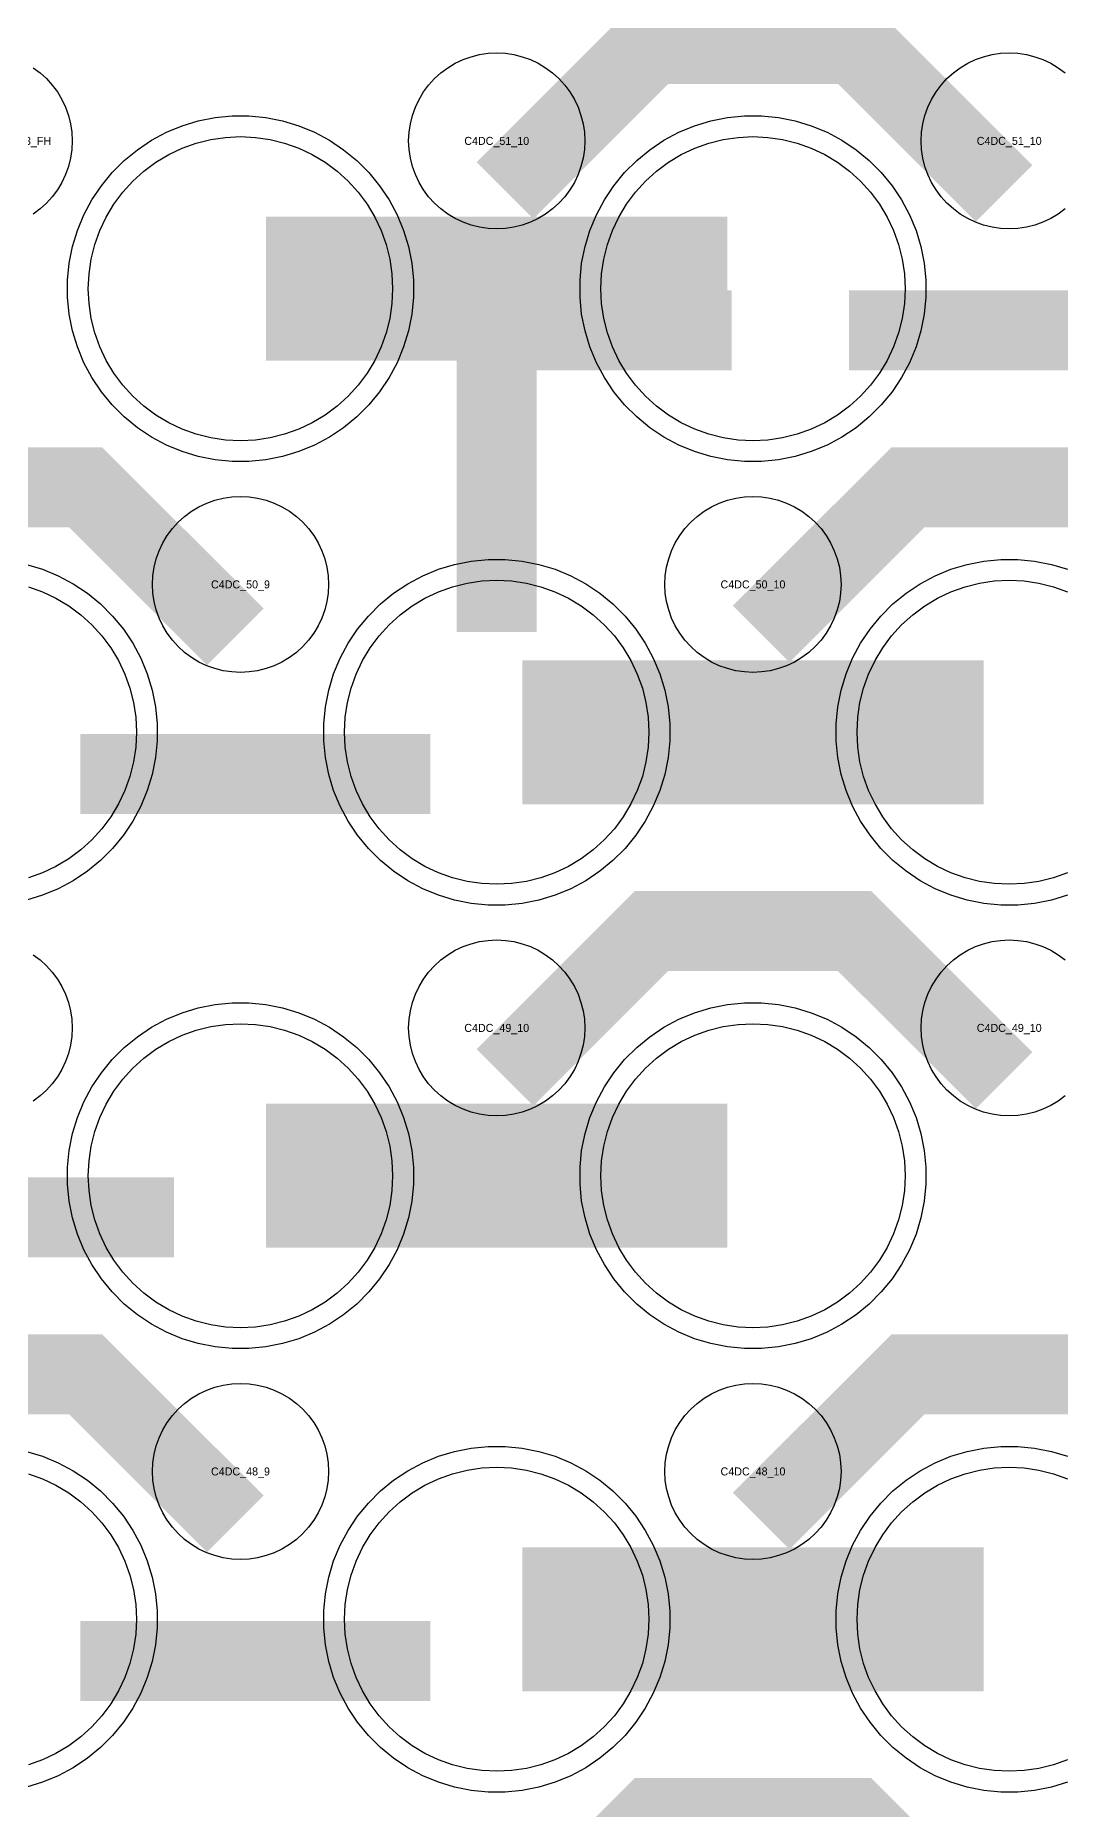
# Model space of a CAD drawing. Extents: x -11880 to 11880, y -14992 to 14992.
# Drawn here: x -8944 to -8624, y -8248 to -7694 of the extents above; entities that cross this region are included whole.
import ezdxf
from ezdxf.enums import TextEntityAlignment as Align

# ---------------------------------------------------------------- set-up
doc = ezdxf.new("R2010")
doc.units = 0
doc.header["$MEASUREMENT"] = 0
for name, color, linetype in [('GDS_775_DT_237', 138, 'CONTINUOUS'), ('RDL1_FS', 34, 'CONTINUOUS'), ('RDL_BS', 160, 'CONTINUOUS')]:
    doc.layers.add(name, color=color, linetype=linetype)

msp = doc.modelspace()

# ---------------------------------------------------------------- linework, layer by layer
at = {"layer": 'RDL1_FS', "color": 240, "true_color": 0xed1f24}
for points in [[(-8880, -7820.304), (-8884.657, -7820.075), (-8889.268, -7819.391), (-8893.791, -7818.259), (-8898.181, -7816.687), (-8902.395, -7814.695), (-8906.395, -7812.297), (-8910.14, -7809.519), (-8913.594, -7806.389), (-8916.724, -7802.935), (-8919.502, -7799.19), (-8921.9, -7795.19), (-8923.892, -7790.976), (-8925.464, -7786.586), (-8926.596, -7782.063), (-8927.28, -7777.452), (-8927.509, -7772.795), (-8927.28, -7768.138), (-8926.596, -7763.527), (-8925.464, -7759.004), (-8923.892, -7754.614), (-8921.9, -7750.4), (-8919.502, -7746.4), (-8916.724, -7742.655), (-8913.594, -7739.201), (-8910.14, -7736.071), (-8906.395, -7733.293), (-8902.395, -7730.895), (-8898.181, -7728.903), (-8893.791, -7727.331), (-8889.268, -7726.199), (-8884.657, -7725.515), (-8880, -7725.286), (-8875.343, -7725.515), (-8870.732, -7726.199), (-8866.209, -7727.331), (-8861.819, -7728.903), (-8857.605, -7730.895), (-8853.605, -7733.293), (-8849.86, -7736.071), (-8846.406, -7739.201), (-8843.276, -7742.655), (-8840.498, -7746.4), (-8838.1, -7750.4), (-8836.108, -7754.614), (-8834.536, -7759.004), (-8833.404, -7763.527), (-8832.72, -7768.138), (-8832.491, -7772.795), (-8832.72, -7777.452), (-8833.404, -7782.063), (-8834.536, -7786.586), (-8836.108, -7790.976), (-8838.1, -7795.19), (-8840.498, -7799.19), (-8843.276, -7802.935), (-8846.406, -7806.389), (-8849.86, -7809.519), (-8853.605, -7812.297), (-8857.605, -7814.695), (-8861.819, -7816.687), (-8866.209, -7818.259), (-8870.732, -7819.391), (-8875.343, -7820.075)], [(-8720, -7820.304), (-8724.657, -7820.075), (-8729.268, -7819.391), (-8733.791, -7818.259), (-8738.181, -7816.687), (-8742.395, -7814.695), (-8746.395, -7812.297), (-8750.14, -7809.519), (-8753.594, -7806.389), (-8756.724, -7802.935), (-8759.502, -7799.19), (-8761.9, -7795.19), (-8763.892, -7790.976), (-8765.464, -7786.586), (-8766.596, -7782.063), (-8767.28, -7777.452), (-8767.509, -7772.795), (-8767.28, -7768.138), (-8766.596, -7763.527), (-8765.464, -7759.004), (-8763.892, -7754.614), (-8761.9, -7750.4), (-8759.502, -7746.4), (-8756.724, -7742.655), (-8753.594, -7739.201), (-8750.14, -7736.071), (-8746.395, -7733.293), (-8742.395, -7730.895), (-8738.181, -7728.903), (-8733.791, -7727.331), (-8729.268, -7726.199), (-8724.657, -7725.515), (-8720, -7725.286), (-8715.343, -7725.515), (-8710.732, -7726.199), (-8706.209, -7727.331), (-8701.819, -7728.903), (-8697.605, -7730.895), (-8693.605, -7733.293), (-8689.86, -7736.071), (-8686.406, -7739.201), (-8683.276, -7742.655), (-8680.498, -7746.4), (-8678.1, -7750.4), (-8676.108, -7754.614), (-8674.536, -7759.004), (-8673.404, -7763.527), (-8672.72, -7768.138), (-8672.491, -7772.795), (-8672.72, -7777.452), (-8673.404, -7782.063), (-8674.536, -7786.586), (-8676.108, -7790.976), (-8678.1, -7795.19), (-8680.498, -7799.19), (-8683.276, -7802.935), (-8686.406, -7806.389), (-8689.86, -7809.519), (-8693.605, -7812.297), (-8697.605, -7814.695), (-8701.819, -7816.687), (-8706.209, -7818.259), (-8710.732, -7819.391), (-8715.343, -7820.075)], [(-8800, -7958.869), (-8804.657, -7958.64), (-8809.268, -7957.956), (-8813.791, -7956.824), (-8818.181, -7955.252), (-8822.395, -7953.26), (-8826.395, -7950.862), (-8830.14, -7948.084), (-8833.594, -7944.954), (-8836.724, -7941.5), (-8839.502, -7937.755), (-8841.9, -7933.755), (-8843.892, -7929.541), (-8845.464, -7925.151), (-8846.596, -7920.628), (-8847.28, -7916.017), (-8847.509, -7911.36), (-8847.28, -7906.703), (-8846.596, -7902.092), (-8845.464, -7897.569), (-8843.892, -7893.179), (-8841.9, -7888.965), (-8839.502, -7884.965), (-8836.724, -7881.22), (-8833.594, -7877.766), (-8830.14, -7874.636), (-8826.395, -7871.858), (-8822.395, -7869.46), (-8818.181, -7867.468), (-8813.791, -7865.896), (-8809.268, -7864.764), (-8804.657, -7864.08), (-8800, -7863.851), (-8795.343, -7864.08), (-8790.732, -7864.764), (-8786.209, -7865.896), (-8781.819, -7867.468), (-8777.605, -7869.46), (-8773.605, -7871.858), (-8769.86, -7874.636), (-8766.406, -7877.766), (-8763.276, -7881.22), (-8760.498, -7884.965), (-8758.1, -7888.965), (-8756.108, -7893.179), (-8754.536, -7897.569), (-8753.404, -7902.092), (-8752.72, -7906.703), (-8752.491, -7911.36), (-8752.72, -7916.017), (-8753.404, -7920.628), (-8754.536, -7925.151), (-8756.108, -7929.541), (-8758.1, -7933.755), (-8760.498, -7937.755), (-8763.276, -7941.5), (-8766.406, -7944.954), (-8769.86, -7948.084), (-8773.605, -7950.862), (-8777.605, -7953.26), (-8781.819, -7955.252), (-8786.209, -7956.824), (-8790.732, -7957.956), (-8795.343, -7958.64)], [(-8880, -8097.434), (-8884.657, -8097.205), (-8889.268, -8096.521), (-8893.791, -8095.389), (-8898.181, -8093.817), (-8902.395, -8091.825), (-8906.395, -8089.427), (-8910.14, -8086.649), (-8913.594, -8083.519), (-8916.724, -8080.065), (-8919.502, -8076.32), (-8921.9, -8072.32), (-8923.892, -8068.106), (-8925.464, -8063.716), (-8926.596, -8059.193), (-8927.28, -8054.582), (-8927.509, -8049.925), (-8927.28, -8045.268), (-8926.596, -8040.657), (-8925.464, -8036.134), (-8923.892, -8031.744), (-8921.9, -8027.53), (-8919.502, -8023.53), (-8916.724, -8019.785), (-8913.594, -8016.331), (-8910.14, -8013.201), (-8906.395, -8010.423), (-8902.395, -8008.025), (-8898.181, -8006.033), (-8893.791, -8004.461), (-8889.268, -8003.329), (-8884.657, -8002.645), (-8880, -8002.416), (-8875.343, -8002.645), (-8870.732, -8003.329), (-8866.209, -8004.461), (-8861.819, -8006.033), (-8857.605, -8008.025), (-8853.605, -8010.423), (-8849.86, -8013.201), (-8846.406, -8016.331), (-8843.276, -8019.785), (-8840.498, -8023.53), (-8838.1, -8027.53), (-8836.108, -8031.744), (-8834.536, -8036.134), (-8833.404, -8040.657), (-8832.72, -8045.268), (-8832.491, -8049.925), (-8832.72, -8054.582), (-8833.404, -8059.193), (-8834.536, -8063.716), (-8836.108, -8068.106), (-8838.1, -8072.32), (-8840.498, -8076.32), (-8843.276, -8080.065), (-8846.406, -8083.519), (-8849.86, -8086.649), (-8853.605, -8089.427), (-8857.605, -8091.825), (-8861.819, -8093.817), (-8866.209, -8095.389), (-8870.732, -8096.521), (-8875.343, -8097.205)], [(-8720, -8097.434), (-8724.657, -8097.205), (-8729.268, -8096.521), (-8733.791, -8095.389), (-8738.181, -8093.817), (-8742.395, -8091.825), (-8746.395, -8089.427), (-8750.14, -8086.649), (-8753.594, -8083.519), (-8756.724, -8080.065), (-8759.502, -8076.32), (-8761.9, -8072.32), (-8763.892, -8068.106), (-8765.464, -8063.716), (-8766.596, -8059.193), (-8767.28, -8054.582), (-8767.509, -8049.925), (-8767.28, -8045.268), (-8766.596, -8040.657), (-8765.464, -8036.134), (-8763.892, -8031.744), (-8761.9, -8027.53), (-8759.502, -8023.53), (-8756.724, -8019.785), (-8753.594, -8016.331), (-8750.14, -8013.201), (-8746.395, -8010.423), (-8742.395, -8008.025), (-8738.181, -8006.033), (-8733.791, -8004.461), (-8729.268, -8003.329), (-8724.657, -8002.645), (-8720, -8002.416), (-8715.343, -8002.645), (-8710.732, -8003.329), (-8706.209, -8004.461), (-8701.819, -8006.033), (-8697.605, -8008.025), (-8693.605, -8010.423), (-8689.86, -8013.201), (-8686.406, -8016.331), (-8683.276, -8019.785), (-8680.498, -8023.53), (-8678.1, -8027.53), (-8676.108, -8031.744), (-8674.536, -8036.134), (-8673.404, -8040.657), (-8672.72, -8045.268), (-8672.491, -8049.925), (-8672.72, -8054.582), (-8673.404, -8059.193), (-8674.536, -8063.716), (-8676.108, -8068.106), (-8678.1, -8072.32), (-8680.498, -8076.32), (-8683.276, -8080.065), (-8686.406, -8083.519), (-8689.86, -8086.649), (-8693.605, -8089.427), (-8697.605, -8091.825), (-8701.819, -8093.817), (-8706.209, -8095.389), (-8710.732, -8096.521), (-8715.343, -8097.205)], [(-8800, -8235.999), (-8804.657, -8235.77), (-8809.268, -8235.086), (-8813.791, -8233.954), (-8818.181, -8232.382), (-8822.395, -8230.39), (-8826.395, -8227.992), (-8830.14, -8225.214), (-8833.594, -8222.084), (-8836.724, -8218.63), (-8839.502, -8214.885), (-8841.9, -8210.885), (-8843.892, -8206.671), (-8845.464, -8202.281), (-8846.596, -8197.758), (-8847.28, -8193.147), (-8847.509, -8188.49), (-8847.28, -8183.833), (-8846.596, -8179.222), (-8845.464, -8174.699), (-8843.892, -8170.309), (-8841.9, -8166.095), (-8839.502, -8162.095), (-8836.724, -8158.35), (-8833.594, -8154.896), (-8830.14, -8151.766), (-8826.395, -8148.988), (-8822.395, -8146.59), (-8818.181, -8144.598), (-8813.791, -8143.026), (-8809.268, -8141.894), (-8804.657, -8141.21), (-8800, -8140.981), (-8795.343, -8141.21), (-8790.732, -8141.894), (-8786.209, -8143.026), (-8781.819, -8144.598), (-8777.605, -8146.59), (-8773.605, -8148.988), (-8769.86, -8151.766), (-8766.406, -8154.896), (-8763.276, -8158.35), (-8760.498, -8162.095), (-8758.1, -8166.095), (-8756.108, -8170.309), (-8754.536, -8174.699), (-8753.404, -8179.222), (-8752.72, -8183.833), (-8752.491, -8188.49), (-8752.72, -8193.147), (-8753.404, -8197.758), (-8754.536, -8202.281), (-8756.108, -8206.671), (-8758.1, -8210.885), (-8760.498, -8214.885), (-8763.276, -8218.63), (-8766.406, -8222.084), (-8769.86, -8225.214), (-8773.605, -8227.992), (-8777.605, -8230.39), (-8781.819, -8232.382), (-8786.209, -8233.954), (-8790.732, -8235.086), (-8795.343, -8235.77)]]:
    msp.add_lwpolyline(points, close=True, dxfattribs=at)
for points in [[(-8871.998, -7772.795, 45, 45, 0), (-8799.998, -7772.795, 45, 45, 0)], [(-8799.998, -7772.795, 45, 45, 0), (-8727.998, -7772.795, 45, 45, 0)], [(-8791.998, -7911.36, 45, 45, 0), (-8719.998, -7911.36, 45, 45, 0)], [(-8719.998, -7911.36, 45, 45, 0), (-8647.998, -7911.36, 45, 45, 0)], [(-8871.998, -8049.925, 45, 45, 0), (-8799.998, -8049.925, 45, 45, 0)], [(-8799.998, -8049.925, 45, 45, 0), (-8727.998, -8049.925, 45, 45, 0)], [(-8791.998, -8188.49, 45, 45, 0), (-8719.998, -8188.49, 45, 45, 0)], [(-8719.998, -8188.49, 45, 45, 0), (-8647.998, -8188.49, 45, 45, 0)]]:
    msp.add_lwpolyline(points, format="xyseb", dxfattribs=at)
for points in [[(-8621.819, -7955.252), (-8626.209, -7956.824), (-8630.732, -7957.956), (-8635.343, -7958.64), (-8640, -7958.869), (-8644.657, -7958.64), (-8649.268, -7957.956), (-8653.791, -7956.824), (-8658.181, -7955.252), (-8662.395, -7953.26), (-8666.395, -7950.862), (-8670.14, -7948.084), (-8673.594, -7944.954), (-8676.724, -7941.5), (-8679.502, -7937.755), (-8681.9, -7933.755), (-8683.892, -7929.541), (-8685.464, -7925.151), (-8686.596, -7920.628), (-8687.28, -7916.017), (-8687.509, -7911.36), (-8687.28, -7906.703), (-8686.596, -7902.092), (-8685.464, -7897.569), (-8683.892, -7893.179), (-8681.9, -7888.965), (-8679.502, -7884.965), (-8676.724, -7881.22), (-8673.594, -7877.766), (-8670.14, -7874.636), (-8666.395, -7871.858), (-8662.395, -7869.46), (-8658.181, -7867.468), (-8653.791, -7865.896), (-8649.268, -7864.764), (-8644.657, -7864.08), (-8640, -7863.851), (-8635.343, -7864.08), (-8630.732, -7864.764), (-8626.209, -7865.896), (-8621.819, -7867.468)], [(-8946.209, -7865.896), (-8941.819, -7867.468), (-8937.605, -7869.46), (-8933.605, -7871.858), (-8929.86, -7874.636), (-8926.406, -7877.766), (-8923.276, -7881.22), (-8920.498, -7884.965), (-8918.1, -7888.965), (-8916.108, -7893.179), (-8914.536, -7897.569), (-8913.404, -7902.092), (-8912.72, -7906.703), (-8912.491, -7911.36), (-8912.72, -7916.017), (-8913.404, -7920.628), (-8914.536, -7925.151), (-8916.108, -7929.541), (-8918.1, -7933.755), (-8920.498, -7937.755), (-8923.276, -7941.5), (-8926.406, -7944.954), (-8929.86, -7948.084), (-8933.605, -7950.862), (-8937.605, -7953.26), (-8941.819, -7955.252), (-8946.209, -7956.824)], [(-8621.819, -8232.382), (-8626.209, -8233.954), (-8630.732, -8235.086), (-8635.343, -8235.77), (-8640, -8235.999), (-8644.657, -8235.77), (-8649.268, -8235.086), (-8653.791, -8233.954), (-8658.181, -8232.382), (-8662.395, -8230.39), (-8666.395, -8227.992), (-8670.14, -8225.214), (-8673.594, -8222.084), (-8676.724, -8218.63), (-8679.502, -8214.885), (-8681.9, -8210.885), (-8683.892, -8206.671), (-8685.464, -8202.281), (-8686.596, -8197.758), (-8687.28, -8193.147), (-8687.509, -8188.49), (-8687.28, -8183.833), (-8686.596, -8179.222), (-8685.464, -8174.699), (-8683.892, -8170.309), (-8681.9, -8166.095), (-8679.502, -8162.095), (-8676.724, -8158.35), (-8673.594, -8154.896), (-8670.14, -8151.766), (-8666.395, -8148.988), (-8662.395, -8146.59), (-8658.181, -8144.598), (-8653.791, -8143.026), (-8649.268, -8141.894), (-8644.657, -8141.21), (-8640, -8140.981), (-8635.343, -8141.21), (-8630.732, -8141.894), (-8626.209, -8143.026), (-8621.819, -8144.598)], [(-8946.209, -8143.026), (-8941.819, -8144.598), (-8937.605, -8146.59), (-8933.605, -8148.988), (-8929.86, -8151.766), (-8926.406, -8154.896), (-8923.276, -8158.35), (-8920.498, -8162.095), (-8918.1, -8166.095), (-8916.108, -8170.309), (-8914.536, -8174.699), (-8913.404, -8179.222), (-8912.72, -8183.833), (-8912.491, -8188.49), (-8912.72, -8193.147), (-8913.404, -8197.758), (-8914.536, -8202.281), (-8916.108, -8206.671), (-8918.1, -8210.885), (-8920.498, -8214.885), (-8923.276, -8218.63), (-8926.406, -8222.084), (-8929.86, -8225.214), (-8933.605, -8227.992), (-8937.605, -8230.39), (-8941.819, -8232.382), (-8946.209, -8233.954)]]:
    msp.add_lwpolyline(points, dxfattribs=at)
at = {"layer": 'RDL_BS'}
for points in [[(-8797.438, -7742.109, 25, 25, 0), (-8751.623, -7696.294, 25, 25, 0), (-8718.07, -7696.294, 25, 25, 0)], [(-8641.599, -7743.008, 25, 25, 0), (-8688.313, -7696.294, 25, 25, 0), (-8718.071, -7696.294, 25, 25, 0)], [(-8881.599, -7881.573, 25, 25, 0), (-8928.313, -7834.859, 25, 25, 0), (-8958.071, -7834.859, 25, 25, 0)], [(-8717.438, -7880.674, 25, 25, 0), (-8671.623, -7834.859, 25, 25, 0), (-8638.07, -7834.859, 25, 25, 0)], [(-8561.599, -7881.573, 25, 25, 0), (-8608.313, -7834.859, 25, 25, 0), (-8638.071, -7834.859, 25, 25, 0)], [(-8797.438, -8019.239, 25, 25, 0), (-8751.623, -7973.424, 25, 25, 0), (-8718.07, -7973.424, 25, 25, 0)], [(-8641.599, -8020.138, 25, 25, 0), (-8688.313, -7973.424, 25, 25, 0), (-8718.071, -7973.424, 25, 25, 0)], [(-8881.599, -8158.703, 25, 25, 0), (-8928.313, -8111.989, 25, 25, 0), (-8958.071, -8111.989, 25, 25, 0)], [(-8717.438, -8157.804, 25, 25, 0), (-8671.623, -8111.989, 25, 25, 0), (-8638.07, -8111.989, 25, 25, 0)], [(-8561.599, -8158.703, 25, 25, 0), (-8608.313, -8111.989, 25, 25, 0), (-8638.071, -8111.989, 25, 25, 0)], [(-8797.438, -8296.369, 25, 25, 0), (-8751.623, -8250.554, 25, 25, 0), (-8718.07, -8250.554, 25, 25, 0)], [(-8641.599, -8297.268, 25, 25, 0), (-8688.313, -8250.554, 25, 25, 0), (-8718.071, -8250.554, 25, 25, 0)]]:
    msp.add_lwpolyline(points, format="xyseb", dxfattribs=at)
for points in [[(-8944.72, -7703.75), (-8942.557, -7705.353), (-8940.558, -7707.165), (-8938.746, -7709.164), (-8937.143, -7711.327), (-8935.75, -7713.651), (-8934.598, -7716.088), (-8933.691, -7718.623), (-8933.034, -7721.242), (-8932.638, -7723.914), (-8932.506, -7726.607), (-8932.638, -7729.3), (-8933.034, -7731.972), (-8933.691, -7734.591), (-8934.598, -7737.126), (-8935.75, -7739.563), (-8937.143, -7741.887), (-8938.746, -7744.05), (-8940.558, -7746.049), (-8942.557, -7747.861), (-8944.72, -7749.464)], [(-8622.557, -7747.861), (-8624.72, -7749.464), (-8627.044, -7750.857), (-8629.481, -7752.009), (-8632.016, -7752.916), (-8634.635, -7753.573), (-8637.307, -7753.969), (-8640, -7754.101), (-8642.693, -7753.969), (-8645.365, -7753.573), (-8647.984, -7752.916), (-8650.519, -7752.009), (-8652.956, -7750.857), (-8655.28, -7749.464), (-8657.443, -7747.861), (-8659.442, -7746.049), (-8661.254, -7744.05), (-8662.857, -7741.887), (-8664.25, -7739.563), (-8665.402, -7737.126), (-8666.309, -7734.591), (-8666.966, -7731.972), (-8667.362, -7729.3), (-8667.494, -7726.607), (-8667.362, -7723.914), (-8666.966, -7721.242), (-8666.309, -7718.623), (-8665.402, -7716.088), (-8664.25, -7713.651), (-8662.857, -7711.327), (-8661.254, -7709.164), (-8659.442, -7707.165), (-8657.443, -7705.353), (-8655.28, -7703.75), (-8652.956, -7702.357), (-8650.519, -7701.205), (-8647.984, -7700.298), (-8645.365, -7699.641), (-8642.693, -7699.245), (-8640, -7699.113), (-8637.307, -7699.245), (-8634.635, -7699.641), (-8632.016, -7700.298), (-8629.481, -7701.205), (-8627.044, -7702.357), (-8624.72, -7703.75), (-8622.557, -7705.353)], [(-8944.72, -7980.88), (-8942.557, -7982.483), (-8940.558, -7984.295), (-8938.746, -7986.294), (-8937.143, -7988.457), (-8935.75, -7990.781), (-8934.598, -7993.218), (-8933.691, -7995.753), (-8933.034, -7998.372), (-8932.638, -8001.044), (-8932.506, -8003.737), (-8932.638, -8006.43), (-8933.034, -8009.102), (-8933.691, -8011.721), (-8934.598, -8014.256), (-8935.75, -8016.693), (-8937.143, -8019.017), (-8938.746, -8021.18), (-8940.558, -8023.179), (-8942.557, -8024.991), (-8944.72, -8026.594)], [(-8622.557, -8024.991), (-8624.72, -8026.594), (-8627.044, -8027.987), (-8629.481, -8029.139), (-8632.016, -8030.046), (-8634.635, -8030.703), (-8637.307, -8031.099), (-8640, -8031.231), (-8642.693, -8031.099), (-8645.365, -8030.703), (-8647.984, -8030.046), (-8650.519, -8029.139), (-8652.956, -8027.987), (-8655.28, -8026.594), (-8657.443, -8024.991), (-8659.442, -8023.179), (-8661.254, -8021.18), (-8662.857, -8019.017), (-8664.25, -8016.693), (-8665.402, -8014.256), (-8666.309, -8011.721), (-8666.966, -8009.102), (-8667.362, -8006.43), (-8667.494, -8003.737), (-8667.362, -8001.044), (-8666.966, -7998.372), (-8666.309, -7995.753), (-8665.402, -7993.218), (-8664.25, -7990.781), (-8662.857, -7988.457), (-8661.254, -7986.294), (-8659.442, -7984.295), (-8657.443, -7982.483), (-8655.28, -7980.88), (-8652.956, -7979.487), (-8650.519, -7978.335), (-8647.984, -7977.428), (-8645.365, -7976.771), (-8642.693, -7976.375), (-8640, -7976.243), (-8637.307, -7976.375), (-8634.635, -7976.771), (-8632.016, -7977.428), (-8629.481, -7978.335), (-8627.044, -7979.487), (-8624.72, -7980.88), (-8622.557, -7982.483)]]:
    msp.add_lwpolyline(points, dxfattribs=at)
for points in [[(-8800, -7754.101), (-8802.693, -7753.969), (-8805.365, -7753.573), (-8807.984, -7752.916), (-8810.519, -7752.009), (-8812.956, -7750.857), (-8815.28, -7749.464), (-8817.443, -7747.861), (-8819.442, -7746.049), (-8821.254, -7744.05), (-8822.857, -7741.887), (-8824.25, -7739.563), (-8825.402, -7737.126), (-8826.309, -7734.591), (-8826.966, -7731.972), (-8827.362, -7729.3), (-8827.494, -7726.607), (-8827.362, -7723.914), (-8826.966, -7721.242), (-8826.309, -7718.623), (-8825.402, -7716.088), (-8824.25, -7713.651), (-8822.857, -7711.327), (-8821.254, -7709.164), (-8819.442, -7707.165), (-8817.443, -7705.353), (-8815.28, -7703.75), (-8812.956, -7702.357), (-8810.519, -7701.205), (-8807.984, -7700.298), (-8805.365, -7699.641), (-8802.693, -7699.245), (-8800, -7699.113), (-8797.307, -7699.245), (-8794.635, -7699.641), (-8792.016, -7700.298), (-8789.481, -7701.205), (-8787.044, -7702.357), (-8784.72, -7703.75), (-8782.557, -7705.353), (-8780.558, -7707.165), (-8778.746, -7709.164), (-8777.143, -7711.327), (-8775.75, -7713.651), (-8774.598, -7716.088), (-8773.691, -7718.623), (-8773.034, -7721.242), (-8772.638, -7723.914), (-8772.506, -7726.607), (-8772.638, -7729.3), (-8773.034, -7731.972), (-8773.691, -7734.591), (-8774.598, -7737.126), (-8775.75, -7739.563), (-8777.143, -7741.887), (-8778.746, -7744.05), (-8780.558, -7746.049), (-8782.557, -7747.861), (-8784.72, -7749.464), (-8787.044, -7750.857), (-8789.481, -7752.009), (-8792.016, -7752.916), (-8794.635, -7753.573), (-8797.307, -7753.969)], [(-8880, -7892.666), (-8882.693, -7892.534), (-8885.365, -7892.138), (-8887.984, -7891.481), (-8890.519, -7890.574), (-8892.956, -7889.422), (-8895.28, -7888.029), (-8897.443, -7886.426), (-8899.442, -7884.614), (-8901.254, -7882.615), (-8902.857, -7880.452), (-8904.25, -7878.128), (-8905.402, -7875.691), (-8906.309, -7873.156), (-8906.966, -7870.537), (-8907.362, -7867.865), (-8907.494, -7865.172), (-8907.362, -7862.479), (-8906.966, -7859.807), (-8906.309, -7857.188), (-8905.402, -7854.653), (-8904.25, -7852.216), (-8902.857, -7849.892), (-8901.254, -7847.729), (-8899.442, -7845.73), (-8897.443, -7843.918), (-8895.28, -7842.315), (-8892.956, -7840.922), (-8890.519, -7839.77), (-8887.984, -7838.863), (-8885.365, -7838.206), (-8882.693, -7837.81), (-8880, -7837.678), (-8877.307, -7837.81), (-8874.635, -7838.206), (-8872.016, -7838.863), (-8869.481, -7839.77), (-8867.044, -7840.922), (-8864.72, -7842.315), (-8862.557, -7843.918), (-8860.558, -7845.73), (-8858.746, -7847.729), (-8857.143, -7849.892), (-8855.75, -7852.216), (-8854.598, -7854.653), (-8853.691, -7857.188), (-8853.034, -7859.807), (-8852.638, -7862.479), (-8852.506, -7865.172), (-8852.638, -7867.865), (-8853.034, -7870.537), (-8853.691, -7873.156), (-8854.598, -7875.691), (-8855.75, -7878.128), (-8857.143, -7880.452), (-8858.746, -7882.615), (-8860.558, -7884.614), (-8862.557, -7886.426), (-8864.72, -7888.029), (-8867.044, -7889.422), (-8869.481, -7890.574), (-8872.016, -7891.481), (-8874.635, -7892.138), (-8877.307, -7892.534)], [(-8720, -7892.666), (-8722.693, -7892.534), (-8725.365, -7892.138), (-8727.984, -7891.481), (-8730.519, -7890.574), (-8732.956, -7889.422), (-8735.28, -7888.029), (-8737.443, -7886.426), (-8739.442, -7884.614), (-8741.254, -7882.615), (-8742.857, -7880.452), (-8744.25, -7878.128), (-8745.402, -7875.691), (-8746.309, -7873.156), (-8746.966, -7870.537), (-8747.362, -7867.865), (-8747.494, -7865.172), (-8747.362, -7862.479), (-8746.966, -7859.807), (-8746.309, -7857.188), (-8745.402, -7854.653), (-8744.25, -7852.216), (-8742.857, -7849.892), (-8741.254, -7847.729), (-8739.442, -7845.73), (-8737.443, -7843.918), (-8735.28, -7842.315), (-8732.956, -7840.922), (-8730.519, -7839.77), (-8727.984, -7838.863), (-8725.365, -7838.206), (-8722.693, -7837.81), (-8720, -7837.678), (-8717.307, -7837.81), (-8714.635, -7838.206), (-8712.016, -7838.863), (-8709.481, -7839.77), (-8707.044, -7840.922), (-8704.72, -7842.315), (-8702.557, -7843.918), (-8700.558, -7845.73), (-8698.746, -7847.729), (-8697.143, -7849.892), (-8695.75, -7852.216), (-8694.598, -7854.653), (-8693.691, -7857.188), (-8693.034, -7859.807), (-8692.638, -7862.479), (-8692.506, -7865.172), (-8692.638, -7867.865), (-8693.034, -7870.537), (-8693.691, -7873.156), (-8694.598, -7875.691), (-8695.75, -7878.128), (-8697.143, -7880.452), (-8698.746, -7882.615), (-8700.558, -7884.614), (-8702.557, -7886.426), (-8704.72, -7888.029), (-8707.044, -7889.422), (-8709.481, -7890.574), (-8712.016, -7891.481), (-8714.635, -7892.138), (-8717.307, -7892.534)], [(-8800, -8031.231), (-8802.693, -8031.099), (-8805.365, -8030.703), (-8807.984, -8030.046), (-8810.519, -8029.139), (-8812.956, -8027.987), (-8815.28, -8026.594), (-8817.443, -8024.991), (-8819.442, -8023.179), (-8821.254, -8021.18), (-8822.857, -8019.017), (-8824.25, -8016.693), (-8825.402, -8014.256), (-8826.309, -8011.721), (-8826.966, -8009.102), (-8827.362, -8006.43), (-8827.494, -8003.737), (-8827.362, -8001.044), (-8826.966, -7998.372), (-8826.309, -7995.753), (-8825.402, -7993.218), (-8824.25, -7990.781), (-8822.857, -7988.457), (-8821.254, -7986.294), (-8819.442, -7984.295), (-8817.443, -7982.483), (-8815.28, -7980.88), (-8812.956, -7979.487), (-8810.519, -7978.335), (-8807.984, -7977.428), (-8805.365, -7976.771), (-8802.693, -7976.375), (-8800, -7976.243), (-8797.307, -7976.375), (-8794.635, -7976.771), (-8792.016, -7977.428), (-8789.481, -7978.335), (-8787.044, -7979.487), (-8784.72, -7980.88), (-8782.557, -7982.483), (-8780.558, -7984.295), (-8778.746, -7986.294), (-8777.143, -7988.457), (-8775.75, -7990.781), (-8774.598, -7993.218), (-8773.691, -7995.753), (-8773.034, -7998.372), (-8772.638, -8001.044), (-8772.506, -8003.737), (-8772.638, -8006.43), (-8773.034, -8009.102), (-8773.691, -8011.721), (-8774.598, -8014.256), (-8775.75, -8016.693), (-8777.143, -8019.017), (-8778.746, -8021.18), (-8780.558, -8023.179), (-8782.557, -8024.991), (-8784.72, -8026.594), (-8787.044, -8027.987), (-8789.481, -8029.139), (-8792.016, -8030.046), (-8794.635, -8030.703), (-8797.307, -8031.099)], [(-8880, -8169.796), (-8882.693, -8169.664), (-8885.365, -8169.268), (-8887.984, -8168.611), (-8890.519, -8167.704), (-8892.956, -8166.552), (-8895.28, -8165.159), (-8897.443, -8163.556), (-8899.442, -8161.744), (-8901.254, -8159.745), (-8902.857, -8157.582), (-8904.25, -8155.258), (-8905.402, -8152.821), (-8906.309, -8150.286), (-8906.966, -8147.667), (-8907.362, -8144.995), (-8907.494, -8142.302), (-8907.362, -8139.609), (-8906.966, -8136.937), (-8906.309, -8134.318), (-8905.402, -8131.783), (-8904.25, -8129.346), (-8902.857, -8127.022), (-8901.254, -8124.859), (-8899.442, -8122.86), (-8897.443, -8121.048), (-8895.28, -8119.445), (-8892.956, -8118.052), (-8890.519, -8116.9), (-8887.984, -8115.993), (-8885.365, -8115.336), (-8882.693, -8114.94), (-8880, -8114.808), (-8877.307, -8114.94), (-8874.635, -8115.336), (-8872.016, -8115.993), (-8869.481, -8116.9), (-8867.044, -8118.052), (-8864.72, -8119.445), (-8862.557, -8121.048), (-8860.558, -8122.86), (-8858.746, -8124.859), (-8857.143, -8127.022), (-8855.75, -8129.346), (-8854.598, -8131.783), (-8853.691, -8134.318), (-8853.034, -8136.937), (-8852.638, -8139.609), (-8852.506, -8142.302), (-8852.638, -8144.995), (-8853.034, -8147.667), (-8853.691, -8150.286), (-8854.598, -8152.821), (-8855.75, -8155.258), (-8857.143, -8157.582), (-8858.746, -8159.745), (-8860.558, -8161.744), (-8862.557, -8163.556), (-8864.72, -8165.159), (-8867.044, -8166.552), (-8869.481, -8167.704), (-8872.016, -8168.611), (-8874.635, -8169.268), (-8877.307, -8169.664)], [(-8720, -8169.796), (-8722.693, -8169.664), (-8725.365, -8169.268), (-8727.984, -8168.611), (-8730.519, -8167.704), (-8732.956, -8166.552), (-8735.28, -8165.159), (-8737.443, -8163.556), (-8739.442, -8161.744), (-8741.254, -8159.745), (-8742.857, -8157.582), (-8744.25, -8155.258), (-8745.402, -8152.821), (-8746.309, -8150.286), (-8746.966, -8147.667), (-8747.362, -8144.995), (-8747.494, -8142.302), (-8747.362, -8139.609), (-8746.966, -8136.937), (-8746.309, -8134.318), (-8745.402, -8131.783), (-8744.25, -8129.346), (-8742.857, -8127.022), (-8741.254, -8124.859), (-8739.442, -8122.86), (-8737.443, -8121.048), (-8735.28, -8119.445), (-8732.956, -8118.052), (-8730.519, -8116.9), (-8727.984, -8115.993), (-8725.365, -8115.336), (-8722.693, -8114.94), (-8720, -8114.808), (-8717.307, -8114.94), (-8714.635, -8115.336), (-8712.016, -8115.993), (-8709.481, -8116.9), (-8707.044, -8118.052), (-8704.72, -8119.445), (-8702.557, -8121.048), (-8700.558, -8122.86), (-8698.746, -8124.859), (-8697.143, -8127.022), (-8695.75, -8129.346), (-8694.598, -8131.783), (-8693.691, -8134.318), (-8693.034, -8136.937), (-8692.638, -8139.609), (-8692.506, -8142.302), (-8692.638, -8144.995), (-8693.034, -8147.667), (-8693.691, -8150.286), (-8694.598, -8152.821), (-8695.75, -8155.258), (-8697.143, -8157.582), (-8698.746, -8159.745), (-8700.558, -8161.744), (-8702.557, -8163.556), (-8704.72, -8165.159), (-8707.044, -8166.552), (-8709.481, -8167.704), (-8712.016, -8168.611), (-8714.635, -8169.268), (-8717.307, -8169.664)]]:
    msp.add_lwpolyline(points, close=True, dxfattribs=at)
at = {"layer": 'RDL_BS', "color": 240, "true_color": 0xed1f24}
for points in [[(-8882.644, -7826.795), (-8887.938, -7826.278), (-8893.165, -7825.232), (-8898.205, -7823.701), (-8903.115, -7821.67), (-8907.777, -7819.178), (-8912.191, -7816.231), (-8916.292, -7812.869), (-8920.074, -7809.087), (-8923.436, -7804.986), (-8926.383, -7800.572), (-8928.875, -7795.91), (-8930.906, -7791), (-8932.437, -7785.96), (-8933.483, -7780.733), (-8934, -7775.439), (-8934, -7770.151), (-8933.483, -7764.857), (-8932.437, -7759.63), (-8930.906, -7754.59), (-8928.875, -7749.68), (-8926.383, -7745.018), (-8923.436, -7740.604), (-8920.074, -7736.503), (-8916.292, -7732.721), (-8912.191, -7729.359), (-8907.777, -7726.412), (-8903.115, -7723.92), (-8898.205, -7721.889), (-8893.165, -7720.358), (-8887.938, -7719.312), (-8882.644, -7718.795), (-8877.356, -7718.795), (-8872.062, -7719.312), (-8866.835, -7720.358), (-8861.795, -7721.889), (-8856.885, -7723.92), (-8852.223, -7726.412), (-8847.809, -7729.359), (-8843.708, -7732.721), (-8839.926, -7736.503), (-8836.564, -7740.604), (-8833.617, -7745.018), (-8831.125, -7749.68), (-8829.094, -7754.59), (-8827.563, -7759.63), (-8826.517, -7764.857), (-8826, -7770.151), (-8826, -7775.439), (-8826.517, -7780.733), (-8827.563, -7785.96), (-8829.094, -7791), (-8831.125, -7795.91), (-8833.617, -7800.572), (-8836.564, -7804.986), (-8839.926, -7809.087), (-8843.708, -7812.869), (-8847.809, -7816.231), (-8852.223, -7819.178), (-8856.885, -7821.67), (-8861.795, -7823.701), (-8866.835, -7825.232), (-8872.062, -7826.278), (-8877.356, -7826.795)], [(-8722.644, -7826.795), (-8727.938, -7826.278), (-8733.165, -7825.232), (-8738.205, -7823.701), (-8743.115, -7821.67), (-8747.777, -7819.178), (-8752.191, -7816.231), (-8756.292, -7812.869), (-8760.074, -7809.087), (-8763.436, -7804.986), (-8766.383, -7800.572), (-8768.875, -7795.91), (-8770.906, -7791), (-8772.437, -7785.96), (-8773.483, -7780.733), (-8774, -7775.439), (-8774, -7770.151), (-8773.483, -7764.857), (-8772.437, -7759.63), (-8770.906, -7754.59), (-8768.875, -7749.68), (-8766.383, -7745.018), (-8763.436, -7740.604), (-8760.074, -7736.503), (-8756.292, -7732.721), (-8752.191, -7729.359), (-8747.777, -7726.412), (-8743.115, -7723.92), (-8738.205, -7721.889), (-8733.165, -7720.358), (-8727.938, -7719.312), (-8722.644, -7718.795), (-8717.356, -7718.795), (-8712.062, -7719.312), (-8706.835, -7720.358), (-8701.795, -7721.889), (-8696.885, -7723.92), (-8692.223, -7726.412), (-8687.809, -7729.359), (-8683.708, -7732.721), (-8679.926, -7736.503), (-8676.564, -7740.604), (-8673.617, -7745.018), (-8671.125, -7749.68), (-8669.094, -7754.59), (-8667.563, -7759.63), (-8666.517, -7764.857), (-8666, -7770.151), (-8666, -7775.439), (-8666.517, -7780.733), (-8667.563, -7785.96), (-8669.094, -7791), (-8671.125, -7795.91), (-8673.617, -7800.572), (-8676.564, -7804.986), (-8679.926, -7809.087), (-8683.708, -7812.869), (-8687.809, -7816.231), (-8692.223, -7819.178), (-8696.885, -7821.67), (-8701.795, -7823.701), (-8706.835, -7825.232), (-8712.062, -7826.278), (-8717.356, -7826.795)], [(-8802.644, -7965.36), (-8807.938, -7964.843), (-8813.165, -7963.797), (-8818.205, -7962.266), (-8823.115, -7960.235), (-8827.777, -7957.743), (-8832.191, -7954.796), (-8836.292, -7951.434), (-8840.074, -7947.652), (-8843.436, -7943.551), (-8846.383, -7939.137), (-8848.875, -7934.475), (-8850.906, -7929.565), (-8852.437, -7924.525), (-8853.483, -7919.298), (-8854, -7914.004), (-8854, -7908.716), (-8853.483, -7903.422), (-8852.437, -7898.195), (-8850.906, -7893.155), (-8848.875, -7888.245), (-8846.383, -7883.583), (-8843.436, -7879.169), (-8840.074, -7875.068), (-8836.292, -7871.286), (-8832.191, -7867.924), (-8827.777, -7864.977), (-8823.115, -7862.485), (-8818.205, -7860.454), (-8813.165, -7858.923), (-8807.938, -7857.877), (-8802.644, -7857.36), (-8797.356, -7857.36), (-8792.062, -7857.877), (-8786.835, -7858.923), (-8781.795, -7860.454), (-8776.885, -7862.485), (-8772.223, -7864.977), (-8767.809, -7867.924), (-8763.708, -7871.286), (-8759.926, -7875.068), (-8756.564, -7879.169), (-8753.617, -7883.583), (-8751.125, -7888.245), (-8749.094, -7893.155), (-8747.563, -7898.195), (-8746.517, -7903.422), (-8746, -7908.716), (-8746, -7914.004), (-8746.517, -7919.298), (-8747.563, -7924.525), (-8749.094, -7929.565), (-8751.125, -7934.475), (-8753.617, -7939.137), (-8756.564, -7943.551), (-8759.926, -7947.652), (-8763.708, -7951.434), (-8767.809, -7954.796), (-8772.223, -7957.743), (-8776.885, -7960.235), (-8781.795, -7962.266), (-8786.835, -7963.797), (-8792.062, -7964.843), (-8797.356, -7965.36)], [(-8882.644, -8103.925), (-8887.938, -8103.408), (-8893.165, -8102.362), (-8898.205, -8100.831), (-8903.115, -8098.8), (-8907.777, -8096.308), (-8912.191, -8093.361), (-8916.292, -8089.999), (-8920.074, -8086.217), (-8923.436, -8082.116), (-8926.383, -8077.702), (-8928.875, -8073.04), (-8930.906, -8068.13), (-8932.437, -8063.09), (-8933.483, -8057.863), (-8934, -8052.569), (-8934, -8047.281), (-8933.483, -8041.987), (-8932.437, -8036.76), (-8930.906, -8031.72), (-8928.875, -8026.81), (-8926.383, -8022.148), (-8923.436, -8017.734), (-8920.074, -8013.633), (-8916.292, -8009.851), (-8912.191, -8006.489), (-8907.777, -8003.542), (-8903.115, -8001.05), (-8898.205, -7999.019), (-8893.165, -7997.488), (-8887.938, -7996.442), (-8882.644, -7995.925), (-8877.356, -7995.925), (-8872.062, -7996.442), (-8866.835, -7997.488), (-8861.795, -7999.019), (-8856.885, -8001.05), (-8852.223, -8003.542), (-8847.809, -8006.489), (-8843.708, -8009.851), (-8839.926, -8013.633), (-8836.564, -8017.734), (-8833.617, -8022.148), (-8831.125, -8026.81), (-8829.094, -8031.72), (-8827.563, -8036.76), (-8826.517, -8041.987), (-8826, -8047.281), (-8826, -8052.569), (-8826.517, -8057.863), (-8827.563, -8063.09), (-8829.094, -8068.13), (-8831.125, -8073.04), (-8833.617, -8077.702), (-8836.564, -8082.116), (-8839.926, -8086.217), (-8843.708, -8089.999), (-8847.809, -8093.361), (-8852.223, -8096.308), (-8856.885, -8098.8), (-8861.795, -8100.831), (-8866.835, -8102.362), (-8872.062, -8103.408), (-8877.356, -8103.925)], [(-8722.644, -8103.925), (-8727.938, -8103.408), (-8733.165, -8102.362), (-8738.205, -8100.831), (-8743.115, -8098.8), (-8747.777, -8096.308), (-8752.191, -8093.361), (-8756.292, -8089.999), (-8760.074, -8086.217), (-8763.436, -8082.116), (-8766.383, -8077.702), (-8768.875, -8073.04), (-8770.906, -8068.13), (-8772.437, -8063.09), (-8773.483, -8057.863), (-8774, -8052.569), (-8774, -8047.281), (-8773.483, -8041.987), (-8772.437, -8036.76), (-8770.906, -8031.72), (-8768.875, -8026.81), (-8766.383, -8022.148), (-8763.436, -8017.734), (-8760.074, -8013.633), (-8756.292, -8009.851), (-8752.191, -8006.489), (-8747.777, -8003.542), (-8743.115, -8001.05), (-8738.205, -7999.019), (-8733.165, -7997.488), (-8727.938, -7996.442), (-8722.644, -7995.925), (-8717.356, -7995.925), (-8712.062, -7996.442), (-8706.835, -7997.488), (-8701.795, -7999.019), (-8696.885, -8001.05), (-8692.223, -8003.542), (-8687.809, -8006.489), (-8683.708, -8009.851), (-8679.926, -8013.633), (-8676.564, -8017.734), (-8673.617, -8022.148), (-8671.125, -8026.81), (-8669.094, -8031.72), (-8667.563, -8036.76), (-8666.517, -8041.987), (-8666, -8047.281), (-8666, -8052.569), (-8666.517, -8057.863), (-8667.563, -8063.09), (-8669.094, -8068.13), (-8671.125, -8073.04), (-8673.617, -8077.702), (-8676.564, -8082.116), (-8679.926, -8086.217), (-8683.708, -8089.999), (-8687.809, -8093.361), (-8692.223, -8096.308), (-8696.885, -8098.8), (-8701.795, -8100.831), (-8706.835, -8102.362), (-8712.062, -8103.408), (-8717.356, -8103.925)], [(-8802.644, -8242.49), (-8807.938, -8241.973), (-8813.165, -8240.927), (-8818.205, -8239.396), (-8823.115, -8237.365), (-8827.777, -8234.873), (-8832.191, -8231.926), (-8836.292, -8228.564), (-8840.074, -8224.782), (-8843.436, -8220.681), (-8846.383, -8216.267), (-8848.875, -8211.605), (-8850.906, -8206.695), (-8852.437, -8201.655), (-8853.483, -8196.428), (-8854, -8191.134), (-8854, -8185.846), (-8853.483, -8180.552), (-8852.437, -8175.325), (-8850.906, -8170.285), (-8848.875, -8165.375), (-8846.383, -8160.713), (-8843.436, -8156.299), (-8840.074, -8152.198), (-8836.292, -8148.416), (-8832.191, -8145.054), (-8827.777, -8142.107), (-8823.115, -8139.615), (-8818.205, -8137.584), (-8813.165, -8136.053), (-8807.938, -8135.007), (-8802.644, -8134.49), (-8797.356, -8134.49), (-8792.062, -8135.007), (-8786.835, -8136.053), (-8781.795, -8137.584), (-8776.885, -8139.615), (-8772.223, -8142.107), (-8767.809, -8145.054), (-8763.708, -8148.416), (-8759.926, -8152.198), (-8756.564, -8156.299), (-8753.617, -8160.713), (-8751.125, -8165.375), (-8749.094, -8170.285), (-8747.563, -8175.325), (-8746.517, -8180.552), (-8746, -8185.846), (-8746, -8191.134), (-8746.517, -8196.428), (-8747.563, -8201.655), (-8749.094, -8206.695), (-8751.125, -8211.605), (-8753.617, -8216.267), (-8756.564, -8220.681), (-8759.926, -8224.782), (-8763.708, -8228.564), (-8767.809, -8231.926), (-8772.223, -8234.873), (-8776.885, -8237.365), (-8781.795, -8239.396), (-8786.835, -8240.927), (-8792.062, -8241.973), (-8797.356, -8242.49)]]:
    msp.add_lwpolyline(points, close=True, dxfattribs=at)
for points in [[(-8800, -7880.085, 25, 25, 0), (-8800, -7773.308, 25, 25, 0)], [(-8812.5, -7785.808, 25, 25, 0), (-8726.667, -7785.808, 25, 25, 0)], [(-8772.944, -7785.808, 25, 25, 0), (-8731.74, -7785.808, 25, 25, 0)], [(-8689.984, -7785.808, 25, 25, 0), (-8580.719, -7785.808, 25, 25, 0)], [(-8800, -7803.777, 25, 25, 0), (-8800, -7849.397, 25, 25, 0)], [(-8929.984, -7924.373, 25, 25, 0), (-8820.719, -7924.373, 25, 25, 0)], [(-9009.984, -8062.938, 25, 25, 0), (-8900.719, -8062.938, 25, 25, 0)], [(-8929.984, -8201.503, 25, 25, 0), (-8820.719, -8201.503, 25, 25, 0)]]:
    msp.add_lwpolyline(points, format="xyseb", dxfattribs=at)
for points in [[(-8946.835, -7858.923), (-8941.795, -7860.454), (-8936.885, -7862.485), (-8932.223, -7864.977), (-8927.809, -7867.924), (-8923.708, -7871.286), (-8919.926, -7875.068), (-8916.564, -7879.169), (-8913.617, -7883.583), (-8911.125, -7888.245), (-8909.094, -7893.155), (-8907.563, -7898.195), (-8906.517, -7903.422), (-8906, -7908.716), (-8906, -7914.004), (-8906.517, -7919.298), (-8907.563, -7924.525), (-8909.094, -7929.565), (-8911.125, -7934.475), (-8913.617, -7939.137), (-8916.564, -7943.551), (-8919.926, -7947.652), (-8923.708, -7951.434), (-8927.809, -7954.796), (-8932.223, -7957.743), (-8936.885, -7960.235), (-8941.795, -7962.266), (-8946.835, -7963.797)], [(-8621.795, -7962.266), (-8626.835, -7963.797), (-8632.062, -7964.843), (-8637.356, -7965.36), (-8642.644, -7965.36), (-8647.938, -7964.843), (-8653.165, -7963.797), (-8658.205, -7962.266), (-8663.115, -7960.235), (-8667.777, -7957.743), (-8672.191, -7954.796), (-8676.292, -7951.434), (-8680.074, -7947.652), (-8683.436, -7943.551), (-8686.383, -7939.137), (-8688.875, -7934.475), (-8690.906, -7929.565), (-8692.437, -7924.525), (-8693.483, -7919.298), (-8694, -7914.004), (-8694, -7908.716), (-8693.483, -7903.422), (-8692.437, -7898.195), (-8690.906, -7893.155), (-8688.875, -7888.245), (-8686.383, -7883.583), (-8683.436, -7879.169), (-8680.074, -7875.068), (-8676.292, -7871.286), (-8672.191, -7867.924), (-8667.777, -7864.977), (-8663.115, -7862.485), (-8658.205, -7860.454), (-8653.165, -7858.923), (-8647.938, -7857.877), (-8642.644, -7857.36), (-8637.356, -7857.36), (-8632.062, -7857.877), (-8626.835, -7858.923), (-8621.795, -7860.454)], [(-8946.835, -8136.053), (-8941.795, -8137.584), (-8936.885, -8139.615), (-8932.223, -8142.107), (-8927.809, -8145.054), (-8923.708, -8148.416), (-8919.926, -8152.198), (-8916.564, -8156.299), (-8913.617, -8160.713), (-8911.125, -8165.375), (-8909.094, -8170.285), (-8907.563, -8175.325), (-8906.517, -8180.552), (-8906, -8185.846), (-8906, -8191.134), (-8906.517, -8196.428), (-8907.563, -8201.655), (-8909.094, -8206.695), (-8911.125, -8211.605), (-8913.617, -8216.267), (-8916.564, -8220.681), (-8919.926, -8224.782), (-8923.708, -8228.564), (-8927.809, -8231.926), (-8932.223, -8234.873), (-8936.885, -8237.365), (-8941.795, -8239.396), (-8946.835, -8240.927)], [(-8621.795, -8239.396), (-8626.835, -8240.927), (-8632.062, -8241.973), (-8637.356, -8242.49), (-8642.644, -8242.49), (-8647.938, -8241.973), (-8653.165, -8240.927), (-8658.205, -8239.396), (-8663.115, -8237.365), (-8667.777, -8234.873), (-8672.191, -8231.926), (-8676.292, -8228.564), (-8680.074, -8224.782), (-8683.436, -8220.681), (-8686.383, -8216.267), (-8688.875, -8211.605), (-8690.906, -8206.695), (-8692.437, -8201.655), (-8693.483, -8196.428), (-8694, -8191.134), (-8694, -8185.846), (-8693.483, -8180.552), (-8692.437, -8175.325), (-8690.906, -8170.285), (-8688.875, -8165.375), (-8686.383, -8160.713), (-8683.436, -8156.299), (-8680.074, -8152.198), (-8676.292, -8148.416), (-8672.191, -8145.054), (-8667.777, -8142.107), (-8663.115, -8139.615), (-8658.205, -8137.584), (-8653.165, -8136.053), (-8647.938, -8135.007), (-8642.644, -8134.49), (-8637.356, -8134.49), (-8632.062, -8135.007), (-8626.835, -8136.053), (-8621.795, -8137.584)]]:
    msp.add_lwpolyline(points, dxfattribs=at)

# ---------------------------------------------------------------- texts
at = {"layer": 'GDS_775_DT_237'}
for s, p in [('HBM0_C4DC_CORE_3_FH', (-8960, -7726.607)), ('HBM0_C4DC_CORE_3_FH', (-8960, -7726.607)), ('C4DC_51_10', (-8800, -7726.607)), ('C4DC_51_10', (-8800, -7726.607)), ('C4DC_51_10', (-8640, -7726.607)), ('C4DC_51_10', (-8640, -7726.607)), ('C4DC_50_9', (-8880, -7865.172)), ('C4DC_50_9', (-8880, -7865.172)), ('C4DC_50_10', (-8720, -7865.172)), ('C4DC_50_10', (-8720, -7865.172)), ('C4DC_49_10', (-8800, -8003.737)), ('C4DC_49_10', (-8800, -8003.737)), ('C4DC_49_10', (-8640, -8003.737)), ('C4DC_49_10', (-8640, -8003.737)), ('C4DC_48_9', (-8880, -8142.302)), ('C4DC_48_9', (-8880, -8142.302)), ('C4DC_48_10', (-8720, -8142.302)), ('C4DC_48_10', (-8720, -8142.302))]:
    msp.add_text(s, height=2.5, dxfattribs=at).set_placement(p, align=Align.MIDDLE_CENTER)

doc.saveas('drawing.dxf')
